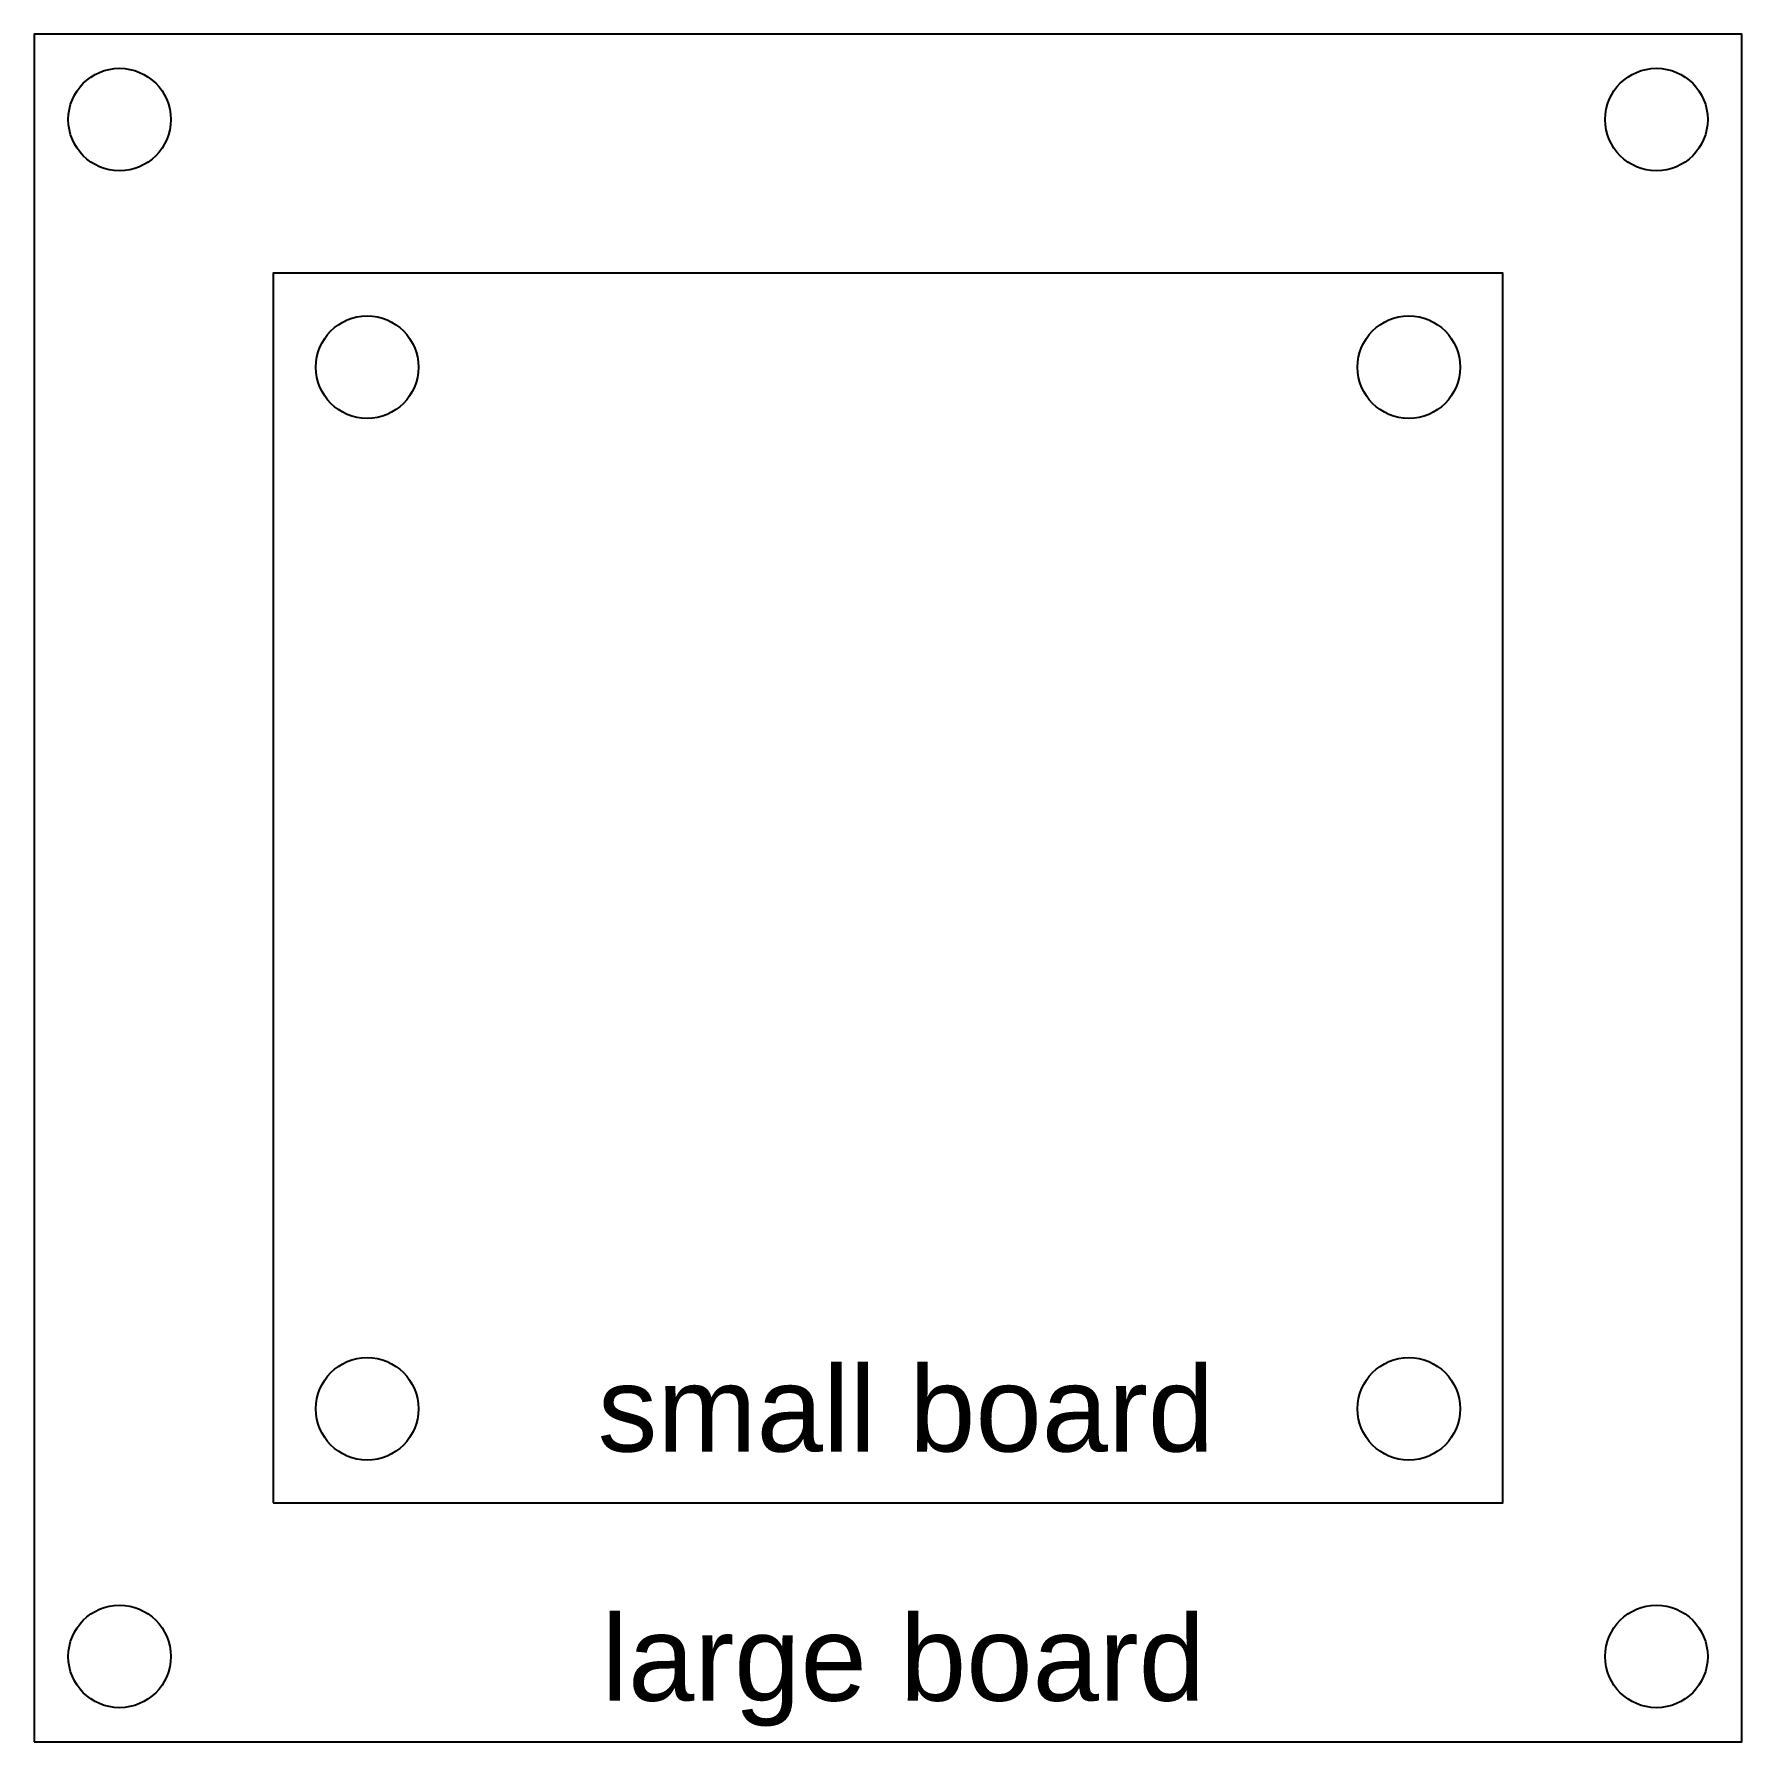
# Model space of a CAD drawing. Header units: inches. Extents: x -25 to 25, y -25 to 25.
import ezdxf

# ---------------------------------------------------------------- set-up
doc = ezdxf.new("R2010")
doc.units = ezdxf.units.IN
doc.header["$MEASUREMENT"] = 0
doc.styles.get("Standard").update_dxf_attribs({"font": 'Arial Regular.ttf'})

msp = doc.modelspace()

# ---------------------------------------------------------------- linework, layer by layer
for points in [[(-25, -25), (25, -25), (25, 25), (-25, 25)], [(-18, -18), (18, -18), (18, 18), (-18, 18)]]:
    msp.add_lwpolyline(points, close=True)
for centre in [(-22.5, 22.5), (22.5, 22.5), (-15.25, 15.25), (15.25, 15.25), (-15.25, -15.25), (15.25, -15.25), (-22.5, -22.5), (22.5, -22.5)]:
    msp.add_circle(centre, 1.5)

# ---------------------------------------------------------------- texts
for s, p in [('small board', (-8.5, -16.5)), ('large board', (-8.385, -23.797))]:
    msp.add_text(s, height=2.5).set_placement(p)

doc.saveas('drawing.dxf')
